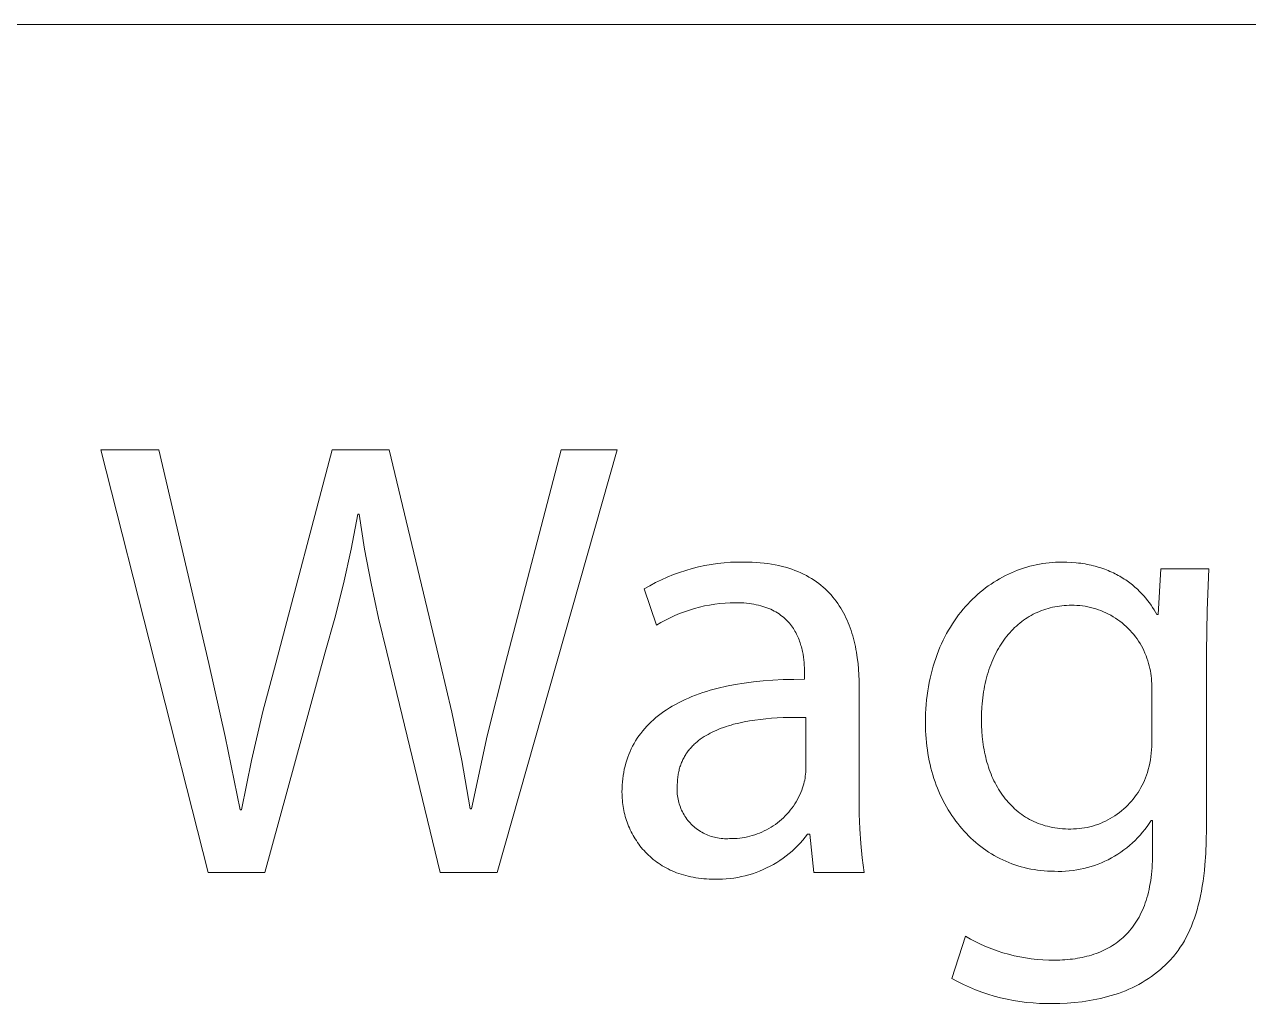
# Model space of a CAD drawing. Header units: millimetres. Extents: x -1656 to 3995, y -637 to 3312.
# Drawn here: x 3525.1 to 3635.5, y -251 to -162.7 of the extents above; entities that cross this region are included whole.
import ezdxf

# ---------------------------------------------------------------- set-up
doc = ezdxf.new("R2010")
doc.units = ezdxf.units.MM
doc.header["$MEASUREMENT"] = 0
doc.layers.add('Domyślny', color=7, linetype='Continuous', true_color=0x000000)

msp = doc.modelspace()

# ---------------------------------------------------------------- linework, layer by layer
at = {"layer": 'Domyślny', "color": 18, "lineweight": 15, "true_color": 0x000000}
for p, q in [((3496.48, -162.7), (3990, -162.7)), ((3541.62, -239.2), (3531.94, -201.08)), ((3531.94, -201.08), (3537.17, -201.08)), ((3537.17, -201.08), (3541.69, -220.35)), ((3547.73, -220.31), (3552.83, -201.08)), ((3552.83, -201.08), (3557.97, -201.08)), ((3557.97, -201.08), (3562.6, -220.42)), ((3578.52, -201.08), (3567.72, -239.2)), ((3568.45, -220.31), (3573.47, -201.08)), ((3573.47, -201.08), (3578.52, -201.08)), ((3555.15, -206.89), (3554.54, -210.03)), ((3555.26, -206.89), (3555.15, -206.89)), ((3555.75, -210.02), (3555.26, -206.89)), ((3554.54, -210.03), (3553.85, -213.15)), ((3556.33, -213.14), (3555.75, -210.02)), ((3584.16, -212.13), (3584.72, -211.95)), ((3584.72, -211.95), (3585.29, -211.78)), ((3585.29, -211.78), (3585.86, -211.64)), ((3585.86, -211.64), (3586.43, -211.51)), ((3586.43, -211.51), (3587.01, -211.41)), ((3587.01, -211.41), (3587.6, -211.33)), ((3587.6, -211.33), (3588.18, -211.26)), ((3588.18, -211.26), (3588.77, -211.22)), ((3588.77, -211.22), (3589.36, -211.2)), ((3589.36, -211.2), (3589.95, -211.2)), ((3589.95, -211.2), (3590.33, -211.2)), ((3590.33, -211.2), (3590.71, -211.21)), ((3590.71, -211.21), (3591.08, -211.23)), ((3591.08, -211.23), (3591.44, -211.26)), ((3591.44, -211.26), (3591.79, -211.3)), ((3591.79, -211.3), (3592.14, -211.34)), ((3592.14, -211.34), (3592.47, -211.39)), ((3592.47, -211.39), (3592.8, -211.45)), ((3592.8, -211.45), (3593.11, -211.52)), ((3593.11, -211.52), (3593.42, -211.59)), ((3593.42, -211.59), (3593.72, -211.67)), ((3593.72, -211.67), (3594.02, -211.76)), ((3594.02, -211.76), (3594.3, -211.85)), ((3594.3, -211.85), (3594.58, -211.95)), ((3594.58, -211.95), (3594.85, -212.06)), ((3614.38, -212.05), (3614.65, -211.94)), ((3614.65, -211.94), (3614.93, -211.84)), ((3614.93, -211.84), (3615.21, -211.75)), ((3615.21, -211.75), (3615.49, -211.66)), ((3615.49, -211.66), (3615.78, -211.58)), ((3615.78, -211.58), (3616.06, -211.51)), ((3616.06, -211.51), (3616.35, -211.45)), ((3616.35, -211.45), (3616.64, -211.39)), ((3616.64, -211.39), (3616.93, -211.34)), ((3616.93, -211.34), (3617.22, -211.3)), ((3617.22, -211.3), (3617.51, -211.26)), ((3617.51, -211.26), (3617.8, -211.24)), ((3617.8, -211.24), (3618.09, -211.22)), ((3618.09, -211.22), (3618.39, -211.21)), ((3618.39, -211.21), (3618.68, -211.2)), ((3618.68, -211.2), (3619.12, -211.21)), ((3619.12, -211.21), (3619.55, -211.23)), ((3619.55, -211.23), (3619.96, -211.26)), ((3619.96, -211.26), (3620.16, -211.29)), ((3620.16, -211.29), (3620.36, -211.31)), ((3620.36, -211.31), (3620.56, -211.34)), ((3620.56, -211.34), (3620.75, -211.37)), ((3620.75, -211.37), (3620.94, -211.41)), ((3620.94, -211.41), (3621.13, -211.45)), ((3621.13, -211.45), (3621.31, -211.49)), ((3621.31, -211.49), (3621.5, -211.53)), ((3621.5, -211.53), (3621.67, -211.58)), ((3621.67, -211.58), (3621.85, -211.63)), ((3621.85, -211.63), (3622.02, -211.68)), ((3622.02, -211.68), (3622.19, -211.73)), ((3622.19, -211.73), (3622.36, -211.79)), ((3622.36, -211.79), (3622.53, -211.85)), ((3622.53, -211.85), (3622.69, -211.91)), ((3622.69, -211.91), (3622.85, -211.97)), ((3622.85, -211.97), (3623, -212.04)), ((3623, -212.04), (3623.16, -212.11)), ((3627.34, -215.94), (3627.58, -211.82)), ((3627.58, -211.82), (3631.91, -211.82)), ((3631.91, -211.82), (3631.76, -215.58)), ((3553.85, -213.15), (3553.07, -216.25)), ((3556.99, -216.25), (3556.33, -213.14)), ((3581.48, -213.33), (3582, -213.05)), ((3582, -213.05), (3582.53, -212.79)), ((3582.53, -212.79), (3583.06, -212.55)), ((3583.06, -212.55), (3583.61, -212.33)), ((3583.61, -212.33), (3584.16, -212.13)), ((3594.85, -212.06), (3595.11, -212.17)), ((3595.11, -212.17), (3595.36, -212.29)), ((3595.36, -212.29), (3595.61, -212.42)), ((3595.61, -212.42), (3595.84, -212.55)), ((3595.84, -212.55), (3596.07, -212.69)), ((3596.07, -212.69), (3596.3, -212.83)), ((3596.3, -212.83), (3596.51, -212.98)), ((3596.51, -212.98), (3596.72, -213.13)), ((3596.72, -213.13), (3596.92, -213.29)), ((3612.27, -213.18), (3612.52, -213.01)), ((3612.52, -213.01), (3612.78, -212.85)), ((3612.78, -212.85), (3613.04, -212.7)), ((3613.04, -212.7), (3613.3, -212.56)), ((3613.3, -212.56), (3613.57, -212.42)), ((3613.57, -212.42), (3613.83, -212.29)), ((3613.83, -212.29), (3614.1, -212.17)), ((3614.1, -212.17), (3614.38, -212.05)), ((3623.16, -212.11), (3623.31, -212.18)), ((3623.31, -212.18), (3623.46, -212.25)), ((3623.46, -212.25), (3623.6, -212.32)), ((3623.6, -212.32), (3623.74, -212.4)), ((3623.74, -212.4), (3623.88, -212.48)), ((3623.88, -212.48), (3624.02, -212.56)), ((3624.02, -212.56), (3624.16, -212.64)), ((3624.16, -212.64), (3624.29, -212.73)), ((3624.29, -212.73), (3624.42, -212.81)), ((3624.42, -212.81), (3624.54, -212.9)), ((3624.54, -212.9), (3624.67, -212.99)), ((3624.67, -212.99), (3624.79, -213.08)), ((3624.79, -213.08), (3624.91, -213.17)), ((3580.97, -213.62), (3581.48, -213.33)), ((3582.08, -216.9), (3580.97, -213.62)), ((3596.92, -213.29), (3597.12, -213.46)), ((3597.12, -213.46), (3597.31, -213.62)), ((3597.31, -213.62), (3597.49, -213.8)), ((3597.49, -213.8), (3597.66, -213.98)), ((3597.66, -213.98), (3597.83, -214.16)), ((3597.83, -214.16), (3597.99, -214.35)), ((3610.83, -214.32), (3611.06, -214.11)), ((3611.06, -214.11), (3611.29, -213.91)), ((3611.29, -213.91), (3611.53, -213.72)), ((3611.53, -213.72), (3611.77, -213.53)), ((3611.77, -213.53), (3612.02, -213.35)), ((3612.02, -213.35), (3612.27, -213.18)), ((3624.91, -213.17), (3625.03, -213.26)), ((3625.03, -213.26), (3625.25, -213.45)), ((3625.25, -213.45), (3625.47, -213.65)), ((3625.47, -213.65), (3625.67, -213.84)), ((3625.67, -213.84), (3625.87, -214.05)), ((3625.87, -214.05), (3626.06, -214.25)), ((3626.06, -214.25), (3626.23, -214.46)), ((3585.96, -215.27), (3585.51, -215.39)), ((3586.42, -215.16), (3585.96, -215.27)), ((3586.88, -215.08), (3586.42, -215.16)), ((3587.34, -215), (3586.88, -215.08)), ((3587.81, -214.94), (3587.34, -215)), ((3588.27, -214.9), (3587.81, -214.94)), ((3588.74, -214.88), (3588.27, -214.9)), ((3589.21, -214.87), (3588.74, -214.88)), ((3589.47, -214.87), (3589.21, -214.87)), ((3589.72, -214.88), (3589.47, -214.87)), ((3589.97, -214.89), (3589.72, -214.88)), ((3590.21, -214.91), (3589.97, -214.89)), ((3590.44, -214.94), (3590.21, -214.91)), ((3590.66, -214.97), (3590.44, -214.94)), ((3590.88, -215), (3590.66, -214.97)), ((3591.09, -215.05), (3590.88, -215)), ((3591.29, -215.09), (3591.09, -215.05)), ((3591.49, -215.14), (3591.29, -215.09)), ((3591.68, -215.2), (3591.49, -215.14)), ((3591.87, -215.26), (3591.68, -215.2)), ((3592.05, -215.32), (3591.87, -215.26)), ((3592.22, -215.39), (3592.05, -215.32)), ((3597.99, -214.35), (3598.15, -214.54)), ((3598.15, -214.54), (3598.3, -214.74)), ((3598.3, -214.74), (3598.44, -214.94)), ((3598.44, -214.94), (3598.58, -215.14)), ((3598.58, -215.14), (3598.71, -215.35)), ((3598.71, -215.35), (3598.83, -215.56)), ((3609.74, -215.46), (3609.95, -215.22)), ((3609.95, -215.22), (3610.16, -214.99)), ((3610.16, -214.99), (3610.38, -214.76)), ((3610.38, -214.76), (3610.6, -214.54)), ((3610.6, -214.54), (3610.83, -214.32)), ((3617.61, -215.33), (3617.41, -215.38)), ((3617.82, -215.28), (3617.61, -215.33)), ((3618.02, -215.24), (3617.82, -215.28)), ((3618.23, -215.2), (3618.02, -215.24)), ((3618.44, -215.17), (3618.23, -215.2)), ((3618.66, -215.14), (3618.44, -215.17)), ((3618.87, -215.12), (3618.66, -215.14)), ((3619.09, -215.11), (3618.87, -215.12)), ((3619.31, -215.1), (3619.09, -215.11)), ((3619.53, -215.1), (3619.31, -215.1)), ((3619.78, -215.1), (3619.53, -215.1)), ((3620.02, -215.11), (3619.78, -215.1)), ((3620.27, -215.13), (3620.02, -215.11)), ((3620.51, -215.16), (3620.27, -215.13)), ((3620.76, -215.19), (3620.51, -215.16)), ((3621, -215.24), (3620.76, -215.19)), ((3621.24, -215.29), (3621, -215.24)), ((3621.48, -215.35), (3621.24, -215.29)), ((3621.72, -215.42), (3621.48, -215.35)), ((3626.23, -214.46), (3626.4, -214.67)), ((3626.4, -214.67), (3626.56, -214.88)), ((3626.56, -214.88), (3626.71, -215.09)), ((3626.71, -215.09), (3626.85, -215.3)), ((3626.85, -215.3), (3626.99, -215.52)), ((3553.07, -216.25), (3552.19, -219.33)), ((3557.74, -219.33), (3556.99, -216.25)), ((3582.9, -216.43), (3582.48, -216.66)), ((3583.31, -216.22), (3582.9, -216.43)), ((3583.74, -216.03), (3583.31, -216.22)), ((3584.17, -215.85), (3583.74, -216.03)), ((3584.61, -215.68), (3584.17, -215.85)), ((3585.06, -215.53), (3584.61, -215.68)), ((3585.51, -215.39), (3585.06, -215.53)), ((3592.39, -215.46), (3592.22, -215.39)), ((3592.55, -215.54), (3592.39, -215.46)), ((3592.71, -215.62), (3592.55, -215.54)), ((3592.86, -215.7), (3592.71, -215.62)), ((3593, -215.79), (3592.86, -215.7)), ((3593.14, -215.88), (3593, -215.79)), ((3593.27, -215.98), (3593.14, -215.88)), ((3593.4, -216.07), (3593.27, -215.98)), ((3593.53, -216.17), (3593.4, -216.07)), ((3593.65, -216.28), (3593.53, -216.17)), ((3593.76, -216.38), (3593.65, -216.28)), ((3593.87, -216.49), (3593.76, -216.38)), ((3598.83, -215.56), (3598.95, -215.78)), ((3598.95, -215.78), (3599.07, -215.99)), ((3599.07, -215.99), (3599.18, -216.22)), ((3599.18, -216.22), (3599.28, -216.44)), ((3599.28, -216.44), (3599.38, -216.67)), ((3608.96, -216.5), (3609.15, -216.23)), ((3609.15, -216.23), (3609.34, -215.97)), ((3609.34, -215.97), (3609.54, -215.71)), ((3609.54, -215.71), (3609.74, -215.46)), ((3615.2, -216.45), (3615.04, -216.57)), ((3615.37, -216.33), (3615.2, -216.45)), ((3615.54, -216.22), (3615.37, -216.33)), ((3615.72, -216.11), (3615.54, -216.22)), ((3615.89, -216.01), (3615.72, -216.11)), ((3616.07, -215.91), (3615.89, -216.01)), ((3616.26, -215.82), (3616.07, -215.91)), ((3616.44, -215.74), (3616.26, -215.82)), ((3616.63, -215.65), (3616.44, -215.74)), ((3616.82, -215.58), (3616.63, -215.65)), ((3617.02, -215.51), (3616.82, -215.58)), ((3617.21, -215.44), (3617.02, -215.51)), ((3617.41, -215.38), (3617.21, -215.44)), ((3621.95, -215.5), (3621.72, -215.42)), ((3622.18, -215.58), (3621.95, -215.5)), ((3622.41, -215.68), (3622.18, -215.58)), ((3622.64, -215.78), (3622.41, -215.68)), ((3622.86, -215.89), (3622.64, -215.78)), ((3623.07, -216), (3622.86, -215.89)), ((3623.29, -216.13), (3623.07, -216)), ((3623.5, -216.26), (3623.29, -216.13)), ((3623.7, -216.4), (3623.5, -216.26)), ((3623.9, -216.54), (3623.7, -216.4)), ((3626.99, -215.52), (3627.11, -215.73)), ((3627.11, -215.73), (3627.23, -215.94)), ((3627.23, -215.94), (3627.34, -215.94)), ((3631.76, -215.58), (3631.7, -219.33)), ((3582.48, -216.66), (3582.08, -216.9)), ((3593.97, -216.6), (3593.87, -216.49)), ((3594.07, -216.71), (3593.97, -216.6)), ((3594.17, -216.83), (3594.07, -216.71)), ((3594.26, -216.95), (3594.17, -216.83)), ((3594.35, -217.07), (3594.26, -216.95)), ((3594.43, -217.19), (3594.35, -217.07)), ((3594.51, -217.31), (3594.43, -217.19)), ((3594.58, -217.43), (3594.51, -217.31)), ((3594.65, -217.56), (3594.58, -217.43)), ((3594.72, -217.69), (3594.65, -217.56)), ((3599.38, -216.67), (3599.47, -216.9)), ((3599.47, -216.9), (3599.56, -217.13)), ((3599.56, -217.13), (3599.64, -217.37)), ((3599.64, -217.37), (3599.72, -217.61)), ((3608.26, -217.64), (3608.43, -217.34)), ((3608.43, -217.34), (3608.6, -217.06)), ((3608.6, -217.06), (3608.78, -216.77)), ((3608.78, -216.77), (3608.96, -216.5)), ((3613.96, -217.57), (3613.82, -217.73)), ((3614.11, -217.41), (3613.96, -217.57)), ((3614.25, -217.26), (3614.11, -217.41)), ((3614.4, -217.11), (3614.25, -217.26)), ((3614.56, -216.97), (3614.4, -217.11)), ((3614.71, -216.83), (3614.56, -216.97)), ((3614.87, -216.7), (3614.71, -216.83)), ((3615.04, -216.57), (3614.87, -216.7)), ((3624.09, -216.69), (3623.9, -216.54)), ((3624.28, -216.85), (3624.09, -216.69)), ((3624.47, -217.02), (3624.28, -216.85)), ((3624.64, -217.19), (3624.47, -217.02)), ((3624.82, -217.36), (3624.64, -217.19)), ((3624.98, -217.55), (3624.82, -217.36)), ((3625.14, -217.74), (3624.98, -217.55)), ((3594.78, -217.81), (3594.72, -217.69)), ((3594.84, -217.94), (3594.78, -217.81)), ((3594.9, -218.07), (3594.84, -217.94)), ((3594.95, -218.2), (3594.9, -218.07)), ((3595, -218.33), (3594.95, -218.2)), ((3595.04, -218.47), (3595, -218.33)), ((3595.09, -218.6), (3595.04, -218.47)), ((3595.12, -218.73), (3595.09, -218.6)), ((3599.72, -217.61), (3599.79, -217.85)), ((3599.79, -217.85), (3599.86, -218.09)), ((3599.86, -218.09), (3599.92, -218.33)), ((3599.92, -218.33), (3599.98, -218.58)), ((3599.98, -218.58), (3600.03, -218.83)), ((3607.66, -218.88), (3607.8, -218.56)), ((3607.8, -218.56), (3607.95, -218.25)), ((3607.95, -218.25), (3608.1, -217.94)), ((3608.1, -217.94), (3608.26, -217.64)), ((3613.17, -218.6), (3613.06, -218.79)), ((3613.3, -218.42), (3613.17, -218.6)), ((3613.42, -218.24), (3613.3, -218.42)), ((3613.55, -218.06), (3613.42, -218.24)), ((3613.69, -217.89), (3613.55, -218.06)), ((3613.82, -217.73), (3613.69, -217.89)), ((3625.29, -217.93), (3625.14, -217.74)), ((3625.44, -218.13), (3625.29, -217.93)), ((3625.58, -218.33), (3625.44, -218.13)), ((3625.71, -218.54), (3625.58, -218.33)), ((3625.83, -218.75), (3625.71, -218.54)), ((3552.19, -219.33), (3546.75, -239.2)), ((3562.56, -239.2), (3557.74, -219.33)), ((3595.16, -218.86), (3595.12, -218.73)), ((3595.2, -218.99), (3595.16, -218.86)), ((3595.23, -219.12), (3595.2, -218.99)), ((3595.26, -219.26), (3595.23, -219.12)), ((3595.31, -219.52), (3595.26, -219.26)), ((3595.35, -219.77), (3595.31, -219.52)), ((3595.38, -220.03), (3595.35, -219.77)), ((3600.03, -218.83), (3600.08, -219.08)), ((3600.08, -219.08), (3600.13, -219.33)), ((3600.13, -219.33), (3600.2, -219.84)), ((3607.28, -219.89), (3607.4, -219.55)), ((3607.4, -219.55), (3607.53, -219.21)), ((3607.53, -219.21), (3607.66, -218.88)), ((3612.62, -219.59), (3612.52, -219.8)), ((3612.72, -219.39), (3612.62, -219.59)), ((3612.83, -219.18), (3612.72, -219.39)), ((3612.94, -218.99), (3612.83, -219.18)), ((3613.06, -218.79), (3612.94, -218.99)), ((3625.95, -218.97), (3625.83, -218.75)), ((3626.06, -219.19), (3625.95, -218.97)), ((3626.16, -219.42), (3626.06, -219.19)), ((3626.26, -219.65), (3626.16, -219.42)), ((3626.34, -219.88), (3626.26, -219.65)), ((3631.7, -219.33), (3631.7, -235.23)), ((3541.69, -220.35), (3543.17, -226.93)), ((3546.57, -224.69), (3547.73, -220.31)), ((3562.6, -220.42), (3563.62, -224.74)), ((3566.82, -226.86), (3568.45, -220.31)), ((3595.4, -220.27), (3595.38, -220.03)), ((3595.42, -220.51), (3595.4, -220.27)), ((3595.43, -220.75), (3595.42, -220.51)), ((3595.44, -220.97), (3595.43, -220.75)), ((3600.2, -219.84), (3600.27, -220.35)), ((3600.27, -220.35), (3600.31, -220.86)), ((3600.31, -220.86), (3600.35, -221.38)), ((3606.96, -220.94), (3607.06, -220.58)), ((3607.06, -220.58), (3607.16, -220.23)), ((3607.16, -220.23), (3607.28, -219.89)), ((3612.16, -220.69), (3612.08, -220.92)), ((3612.24, -220.46), (3612.16, -220.69)), ((3612.33, -220.24), (3612.24, -220.46)), ((3612.42, -220.02), (3612.33, -220.24)), ((3612.52, -219.8), (3612.42, -220.02)), ((3626.42, -220.11), (3626.34, -219.88)), ((3626.49, -220.35), (3626.42, -220.11)), ((3626.55, -220.57), (3626.49, -220.35)), ((3626.61, -220.79), (3626.55, -220.57)), ((3626.65, -221.02), (3626.61, -220.79)), ((3590.84, -222.01), (3591.7, -221.92)), ((3591.7, -221.92), (3592.59, -221.85)), ((3592.59, -221.85), (3593.52, -221.8)), ((3593.52, -221.8), (3594.46, -221.78)), ((3594.46, -221.78), (3595.44, -221.77)), ((3595.44, -221.19), (3595.44, -220.97)), ((3595.44, -221.77), (3595.44, -221.19)), ((3600.35, -221.38), (3600.36, -221.89)), ((3600.36, -221.89), (3600.37, -222.41)), ((3606.7, -222.06), (3606.78, -221.68)), ((3606.78, -221.68), (3606.86, -221.31)), ((3606.86, -221.31), (3606.96, -220.94)), ((3611.8, -221.89), (3611.74, -222.14)), ((3611.86, -221.64), (3611.8, -221.89)), ((3611.93, -221.39), (3611.86, -221.64)), ((3612, -221.15), (3611.93, -221.39)), ((3612.08, -220.92), (3612, -221.15)), ((3626.69, -221.25), (3626.65, -221.02)), ((3626.72, -221.47), (3626.69, -221.25)), ((3626.75, -221.7), (3626.72, -221.47)), ((3626.76, -221.93), (3626.75, -221.7)), ((3626.78, -222.16), (3626.76, -221.93)), ((3585.92, -223.1), (3586.25, -222.98)), ((3586.25, -222.98), (3586.59, -222.87)), ((3586.59, -222.87), (3586.94, -222.77)), ((3586.94, -222.77), (3587.3, -222.67)), ((3587.3, -222.67), (3587.66, -222.58)), ((3587.66, -222.58), (3588.41, -222.4)), ((3588.41, -222.4), (3589.19, -222.25)), ((3589.19, -222.25), (3590, -222.12)), ((3590, -222.12), (3590.84, -222.01)), ((3600.37, -222.41), (3600.37, -232.63)), ((3606.51, -223.23), (3606.57, -222.83)), ((3606.57, -222.83), (3606.63, -222.44)), ((3606.63, -222.44), (3606.7, -222.06)), ((3611.59, -222.91), (3611.55, -223.18)), ((3611.64, -222.65), (3611.59, -222.91)), ((3611.69, -222.39), (3611.64, -222.65)), ((3611.74, -222.14), (3611.69, -222.39)), ((3626.77, -222.62), (3626.78, -222.39)), ((3626.77, -227.55), (3626.77, -222.62)), ((3626.78, -222.39), (3626.78, -222.16)), ((3583.25, -224.36), (3583.51, -224.2)), ((3583.51, -224.2), (3583.79, -224.04)), ((3583.79, -224.04), (3584.07, -223.89)), ((3584.07, -223.89), (3584.36, -223.75)), ((3584.36, -223.75), (3584.66, -223.61)), ((3584.66, -223.61), (3584.96, -223.47)), ((3584.96, -223.47), (3585.27, -223.34)), ((3585.27, -223.34), (3585.59, -223.22)), ((3585.59, -223.22), (3585.92, -223.1)), ((3606.4, -224.45), (3606.43, -224.04)), ((3606.43, -224.04), (3606.46, -223.63)), ((3606.46, -223.63), (3606.51, -223.23)), ((3611.46, -224), (3611.44, -224.29)), ((3611.49, -223.73), (3611.46, -224)), ((3611.52, -223.45), (3611.49, -223.73)), ((3611.55, -223.18), (3611.52, -223.45)), ((3545.53, -229.1), (3546.57, -224.69)), ((3563.62, -224.74), (3564.51, -229.09)), ((3581.82, -225.42), (3582.03, -225.23)), ((3582.03, -225.23), (3582.26, -225.04)), ((3582.26, -225.04), (3582.5, -224.86)), ((3582.5, -224.86), (3582.74, -224.69)), ((3582.74, -224.69), (3582.99, -224.52)), ((3582.99, -224.52), (3583.25, -224.36)), ((3592.47, -225.29), (3591.96, -225.33)), ((3592.98, -225.25), (3592.47, -225.29)), ((3593.5, -225.23), (3592.98, -225.25)), ((3594.53, -225.21), (3593.5, -225.23)), ((3595.55, -225.22), (3594.53, -225.21)), ((3595.55, -229.98), (3595.55, -225.22)), ((3606.36, -225.3), (3606.37, -224.87)), ((3606.36, -225.73), (3606.36, -225.3)), ((3606.37, -224.87), (3606.4, -224.45)), ((3611.41, -224.86), (3611.4, -225.45)), ((3611.44, -224.29), (3611.41, -224.86)), ((3580.84, -226.43), (3581.02, -226.22)), ((3581.02, -226.22), (3581.21, -226.01)), ((3581.21, -226.01), (3581.4, -225.81)), ((3581.4, -225.81), (3581.6, -225.61)), ((3581.6, -225.61), (3581.82, -225.42)), ((3587.52, -226.35), (3587.32, -226.44)), ((3587.72, -226.27), (3587.52, -226.35)), ((3587.93, -226.19), (3587.72, -226.27)), ((3588.15, -226.11), (3587.93, -226.19)), ((3588.37, -226.03), (3588.15, -226.11)), ((3588.59, -225.96), (3588.37, -226.03)), ((3588.81, -225.9), (3588.59, -225.96)), ((3589.04, -225.83), (3588.81, -225.9)), ((3589.5, -225.72), (3589.04, -225.83)), ((3589.98, -225.62), (3589.5, -225.72)), ((3590.46, -225.53), (3589.98, -225.62)), ((3590.96, -225.45), (3590.46, -225.53)), ((3591.46, -225.39), (3590.96, -225.45)), ((3591.96, -225.33), (3591.46, -225.39)), ((3606.36, -226.08), (3606.36, -225.73)), ((3606.37, -226.43), (3606.36, -226.08)), ((3611.4, -225.45), (3611.41, -225.95)), ((3611.41, -225.95), (3611.43, -226.44)), ((3543.17, -226.93), (3544.51, -233.54)), ((3565.4, -233.46), (3566.82, -226.86)), ((3580.06, -227.56), (3580.2, -227.33)), ((3580.2, -227.33), (3580.35, -227.1)), ((3580.35, -227.1), (3580.5, -226.87)), ((3580.5, -226.87), (3580.67, -226.65)), ((3580.67, -226.65), (3580.84, -226.43)), ((3585.63, -227.51), (3585.56, -227.58)), ((3585.71, -227.44), (3585.63, -227.51)), ((3585.79, -227.38), (3585.71, -227.44)), ((3585.87, -227.31), (3585.79, -227.38)), ((3586.03, -227.19), (3585.87, -227.31)), ((3586.2, -227.07), (3586.03, -227.19)), ((3586.37, -226.95), (3586.2, -227.07)), ((3586.55, -226.84), (3586.37, -226.95)), ((3586.74, -226.74), (3586.55, -226.84)), ((3586.93, -226.63), (3586.74, -226.74)), ((3587.12, -226.54), (3586.93, -226.63)), ((3587.32, -226.44), (3587.12, -226.54)), ((3606.39, -226.78), (3606.37, -226.43)), ((3606.41, -227.13), (3606.39, -226.78)), ((3606.44, -227.47), (3606.41, -227.13)), ((3606.48, -227.81), (3606.44, -227.47)), ((3611.43, -226.44), (3611.47, -226.93)), ((3611.47, -226.93), (3611.53, -227.41)), ((3611.53, -227.41), (3611.56, -227.65)), ((3579.49, -228.81), (3579.59, -228.55)), ((3579.59, -228.55), (3579.7, -228.3)), ((3579.7, -228.3), (3579.81, -228.05)), ((3579.81, -228.05), (3579.93, -227.8)), ((3579.93, -227.8), (3580.06, -227.56)), ((3584.72, -228.57), (3584.67, -228.65)), ((3584.77, -228.48), (3584.72, -228.57)), ((3584.83, -228.4), (3584.77, -228.48)), ((3584.89, -228.32), (3584.83, -228.4)), ((3584.95, -228.24), (3584.89, -228.32)), ((3585.01, -228.16), (3584.95, -228.24)), ((3585.07, -228.08), (3585.01, -228.16)), ((3585.14, -228.01), (3585.07, -228.08)), ((3585.2, -227.93), (3585.14, -228.01)), ((3585.27, -227.86), (3585.2, -227.93)), ((3585.34, -227.79), (3585.27, -227.86)), ((3585.41, -227.71), (3585.34, -227.79)), ((3585.48, -227.64), (3585.41, -227.71)), ((3585.56, -227.58), (3585.48, -227.64)), ((3606.53, -228.15), (3606.48, -227.81)), ((3606.58, -228.48), (3606.53, -228.15)), ((3606.64, -228.81), (3606.58, -228.48)), ((3611.56, -227.65), (3611.6, -227.89)), ((3611.6, -227.89), (3611.64, -228.12)), ((3611.64, -228.12), (3611.68, -228.35)), ((3611.68, -228.35), (3611.73, -228.58)), ((3611.73, -228.58), (3611.79, -228.81)), ((3626.7, -228.74), (3626.73, -228.44)), ((3626.73, -228.44), (3626.76, -228.15)), ((3626.76, -228.15), (3626.77, -227.85)), ((3626.77, -227.85), (3626.77, -227.55)), ((3544.63, -233.54), (3545.53, -229.1)), ((3564.51, -229.09), (3565.27, -233.46)), ((3579.18, -229.89), (3579.25, -229.62)), ((3579.25, -229.62), (3579.32, -229.34)), ((3579.32, -229.34), (3579.4, -229.08)), ((3579.4, -229.08), (3579.49, -228.81)), ((3584.2, -229.68), (3584.17, -229.78)), ((3584.24, -229.58), (3584.2, -229.68)), ((3584.27, -229.48), (3584.24, -229.58)), ((3584.31, -229.38), (3584.27, -229.48)), ((3584.35, -229.29), (3584.31, -229.38)), ((3584.39, -229.19), (3584.35, -229.29)), ((3584.43, -229.1), (3584.39, -229.19)), ((3584.47, -229.01), (3584.43, -229.1)), ((3584.52, -228.92), (3584.47, -229.01)), ((3584.57, -228.83), (3584.52, -228.92)), ((3584.62, -228.74), (3584.57, -228.83)), ((3584.67, -228.65), (3584.62, -228.74)), ((3606.7, -229.14), (3606.64, -228.81)), ((3606.77, -229.46), (3606.7, -229.14)), ((3606.85, -229.78), (3606.77, -229.46)), ((3611.79, -228.81), (3611.84, -229.03)), ((3611.84, -229.03), (3611.9, -229.26)), ((3611.9, -229.26), (3611.97, -229.47)), ((3611.97, -229.47), (3612.04, -229.69)), ((3612.04, -229.69), (3612.11, -229.9)), ((3626.46, -229.9), (3626.54, -229.62)), ((3626.54, -229.62), (3626.6, -229.33)), ((3626.6, -229.33), (3626.66, -229.03)), ((3626.66, -229.03), (3626.7, -228.74)), ((3579.01, -231.04), (3579.04, -230.75)), ((3579.04, -230.75), (3579.08, -230.46)), ((3579.08, -230.46), (3579.13, -230.17)), ((3579.13, -230.17), (3579.18, -229.89)), ((3583.99, -230.77), (3583.98, -230.89)), ((3584, -230.65), (3583.99, -230.77)), ((3584.02, -230.54), (3584, -230.65)), ((3584.03, -230.43), (3584.02, -230.54)), ((3584.05, -230.32), (3584.03, -230.43)), ((3584.07, -230.21), (3584.05, -230.32)), ((3584.09, -230.1), (3584.07, -230.21)), ((3584.12, -229.99), (3584.09, -230.1)), ((3584.14, -229.89), (3584.12, -229.99)), ((3584.17, -229.78), (3584.14, -229.89)), ((3595.46, -230.87), (3595.49, -230.69)), ((3595.49, -230.69), (3595.51, -230.51)), ((3595.51, -230.51), (3595.53, -230.33)), ((3595.53, -230.33), (3595.55, -230.16)), ((3595.55, -230.16), (3595.55, -229.98)), ((3606.93, -230.09), (3606.85, -229.78)), ((3607.02, -230.4), (3606.93, -230.09)), ((3607.12, -230.71), (3607.02, -230.4)), ((3607.22, -231.02), (3607.12, -230.71)), ((3612.11, -229.9), (3612.19, -230.11)), ((3612.19, -230.11), (3612.27, -230.32)), ((3612.27, -230.32), (3612.35, -230.53)), ((3612.35, -230.53), (3612.44, -230.73)), ((3612.44, -230.73), (3612.53, -230.93)), ((3626.12, -230.89), (3626.21, -230.66)), ((3626.21, -230.66), (3626.3, -230.42)), ((3626.3, -230.42), (3626.38, -230.19)), ((3626.38, -230.19), (3626.46, -229.9)), ((3578.97, -231.95), (3578.98, -231.64)), ((3578.98, -231.64), (3578.99, -231.34)), ((3578.99, -231.34), (3579.01, -231.04)), ((3583.96, -231.37), (3583.95, -231.52)), ((3583.95, -231.52), (3583.95, -231.67)), ((3583.95, -231.67), (3583.95, -231.83)), ((3583.95, -231.83), (3583.95, -231.98)), ((3583.97, -231.12), (3583.96, -231.25)), ((3583.96, -231.25), (3583.96, -231.37)), ((3583.98, -230.89), (3583.97, -231)), ((3583.97, -231), (3583.97, -231.12)), ((3595.1, -231.99), (3595.19, -231.78)), ((3595.19, -231.78), (3595.27, -231.56)), ((3595.27, -231.56), (3595.33, -231.39)), ((3595.33, -231.39), (3595.38, -231.21)), ((3595.38, -231.21), (3595.42, -231.04)), ((3595.42, -231.04), (3595.46, -230.87)), ((3607.33, -231.32), (3607.22, -231.02)), ((3607.45, -231.61), (3607.33, -231.32)), ((3607.57, -231.9), (3607.45, -231.61)), ((3607.69, -232.19), (3607.57, -231.9)), ((3612.53, -230.93), (3612.63, -231.12)), ((3612.63, -231.12), (3612.73, -231.31)), ((3612.73, -231.31), (3612.84, -231.5)), ((3612.84, -231.5), (3612.94, -231.68)), ((3612.94, -231.68), (3613.06, -231.87)), ((3613.06, -231.87), (3613.17, -232.04)), ((3625.53, -231.98), (3625.67, -231.77)), ((3625.67, -231.77), (3625.79, -231.55)), ((3625.79, -231.55), (3625.91, -231.33)), ((3625.91, -231.33), (3626.02, -231.11)), ((3626.02, -231.11), (3626.12, -230.89)), ((3578.98, -232.14), (3578.97, -231.95)), ((3578.98, -232.32), (3578.98, -232.14)), ((3578.99, -232.51), (3578.98, -232.32)), ((3579.01, -232.69), (3578.99, -232.51)), ((3579.03, -232.88), (3579.01, -232.69)), ((3579.05, -233.06), (3579.03, -232.88)), ((3583.95, -231.98), (3583.96, -232.13)), ((3583.96, -232.13), (3583.98, -232.28)), ((3583.98, -232.28), (3584, -232.43)), ((3584, -232.43), (3584.03, -232.58)), ((3584.03, -232.58), (3584.06, -232.73)), ((3584.06, -232.73), (3584.1, -232.88)), ((3584.1, -232.88), (3584.14, -233.02)), ((3584.14, -233.02), (3584.18, -233.17)), ((3594.43, -233.21), (3594.56, -233.02)), ((3594.56, -233.02), (3594.68, -232.82)), ((3594.68, -232.82), (3594.8, -232.62)), ((3594.8, -232.62), (3594.91, -232.41)), ((3594.91, -232.41), (3595.01, -232.2)), ((3595.01, -232.2), (3595.1, -231.99)), ((3600.37, -232.63), (3600.37, -233.95)), ((3607.83, -232.47), (3607.69, -232.19)), ((3607.96, -232.75), (3607.83, -232.47)), ((3608.11, -233.02), (3607.96, -232.75)), ((3608.26, -233.29), (3608.11, -233.02)), ((3613.17, -232.04), (3613.29, -232.22)), ((3613.29, -232.22), (3613.42, -232.39)), ((3613.42, -232.39), (3613.55, -232.55)), ((3613.55, -232.55), (3613.68, -232.71)), ((3613.68, -232.71), (3613.81, -232.87)), ((3613.81, -232.87), (3613.95, -233.02)), ((3613.95, -233.02), (3614.1, -233.17)), ((3624.6, -233.13), (3624.77, -232.96)), ((3624.77, -232.96), (3624.94, -232.77)), ((3624.94, -232.77), (3625.1, -232.58)), ((3625.1, -232.58), (3625.25, -232.38)), ((3625.25, -232.38), (3625.39, -232.18)), ((3625.39, -232.18), (3625.53, -231.98)), ((3544.51, -233.54), (3544.63, -233.54)), ((3565.27, -233.46), (3565.4, -233.46)), ((3579.08, -233.24), (3579.05, -233.06)), ((3579.11, -233.42), (3579.08, -233.24)), ((3579.14, -233.61), (3579.11, -233.42)), ((3579.18, -233.79), (3579.14, -233.61)), ((3579.23, -233.97), (3579.18, -233.79)), ((3579.27, -234.15), (3579.23, -233.97)), ((3584.18, -233.17), (3584.24, -233.31)), ((3584.24, -233.31), (3584.29, -233.45)), ((3584.29, -233.45), (3584.35, -233.59)), ((3584.35, -233.59), (3584.42, -233.73)), ((3584.42, -233.73), (3584.49, -233.86)), ((3584.49, -233.86), (3584.57, -234)), ((3584.57, -234), (3584.65, -234.13)), ((3584.65, -234.13), (3584.73, -234.25)), ((3593.53, -234.27), (3593.69, -234.1)), ((3593.69, -234.1), (3593.85, -233.94)), ((3593.85, -233.94), (3594.01, -233.76)), ((3594.01, -233.76), (3594.15, -233.58)), ((3594.15, -233.58), (3594.3, -233.4)), ((3594.3, -233.4), (3594.43, -233.21)), ((3600.37, -233.95), (3600.42, -235.26)), ((3608.41, -233.55), (3608.26, -233.29)), ((3608.57, -233.81), (3608.41, -233.55)), ((3608.74, -234.06), (3608.57, -233.81)), ((3608.91, -234.31), (3608.74, -234.06)), ((3614.1, -233.17), (3614.25, -233.32)), ((3614.25, -233.32), (3614.4, -233.46)), ((3614.4, -233.46), (3614.55, -233.59)), ((3614.55, -233.59), (3614.71, -233.72)), ((3614.71, -233.72), (3614.88, -233.85)), ((3614.88, -233.85), (3615.04, -233.97)), ((3615.04, -233.97), (3615.21, -234.09)), ((3615.21, -234.09), (3615.39, -234.2)), ((3623.24, -234.21), (3623.45, -234.08)), ((3623.45, -234.08), (3623.66, -233.94)), ((3623.66, -233.94), (3623.86, -233.79)), ((3623.86, -233.79), (3624.05, -233.64)), ((3624.05, -233.64), (3624.24, -233.47)), ((3624.24, -233.47), (3624.42, -233.31)), ((3624.42, -233.31), (3624.6, -233.13)), ((3579.32, -234.32), (3579.27, -234.15)), ((3579.38, -234.5), (3579.32, -234.32)), ((3579.44, -234.67), (3579.38, -234.5)), ((3579.5, -234.85), (3579.44, -234.67)), ((3579.57, -235.02), (3579.5, -234.85)), ((3579.65, -235.19), (3579.57, -235.02)), ((3579.72, -235.36), (3579.65, -235.19)), ((3584.73, -234.25), (3584.82, -234.38)), ((3584.82, -234.38), (3584.91, -234.5)), ((3584.91, -234.5), (3585.01, -234.61)), ((3585.01, -234.61), (3585.11, -234.73)), ((3585.11, -234.73), (3585.22, -234.84)), ((3585.22, -234.84), (3585.32, -234.95)), ((3585.32, -234.95), (3585.44, -235.05)), ((3585.44, -235.05), (3585.55, -235.15)), ((3585.55, -235.15), (3585.67, -235.24)), ((3585.67, -235.24), (3585.79, -235.33)), ((3592.02, -235.35), (3592.22, -235.24)), ((3592.22, -235.24), (3592.42, -235.12)), ((3592.42, -235.12), (3592.62, -234.99)), ((3592.62, -234.99), (3592.81, -234.86)), ((3592.81, -234.86), (3593, -234.72)), ((3593, -234.72), (3593.18, -234.58)), ((3593.18, -234.58), (3593.35, -234.43)), ((3593.35, -234.43), (3593.53, -234.27)), ((3609.08, -234.56), (3608.91, -234.31)), ((3609.26, -234.79), (3609.08, -234.56)), ((3609.45, -235.03), (3609.26, -234.79)), ((3609.64, -235.25), (3609.45, -235.03)), ((3615.39, -234.2), (3615.57, -234.31)), ((3615.57, -234.31), (3615.75, -234.41)), ((3615.75, -234.41), (3615.94, -234.51)), ((3615.94, -234.51), (3616.13, -234.6)), ((3616.13, -234.6), (3616.33, -234.69)), ((3616.33, -234.69), (3616.53, -234.77)), ((3616.53, -234.77), (3616.73, -234.84)), ((3616.73, -234.84), (3616.94, -234.91)), ((3616.94, -234.91), (3617.15, -234.98)), ((3617.15, -234.98), (3617.36, -235.03)), ((3617.36, -235.03), (3617.58, -235.09)), ((3617.58, -235.09), (3617.8, -235.13)), ((3617.8, -235.13), (3618.03, -235.17)), ((3618.03, -235.17), (3618.26, -235.21)), ((3618.26, -235.21), (3618.49, -235.24)), ((3618.49, -235.24), (3618.73, -235.26)), ((3620.21, -235.25), (3620.46, -235.21)), ((3620.46, -235.21), (3620.71, -235.18)), ((3620.71, -235.18), (3620.95, -235.13)), ((3620.95, -235.13), (3621.19, -235.07)), ((3621.19, -235.07), (3621.43, -235.01)), ((3621.43, -235.01), (3621.67, -234.94)), ((3621.67, -234.94), (3621.9, -234.86)), ((3621.9, -234.86), (3622.13, -234.77)), ((3622.13, -234.77), (3622.36, -234.67)), ((3622.36, -234.67), (3622.59, -234.57)), ((3622.59, -234.57), (3622.81, -234.46)), ((3622.81, -234.46), (3623.03, -234.34)), ((3623.03, -234.34), (3623.24, -234.21)), ((3626.35, -235.05), (3626.15, -235.32)), ((3626.54, -234.78), (3626.35, -235.05)), ((3626.72, -234.5), (3626.54, -234.78)), ((3626.85, -234.5), (3626.72, -234.5)), ((3626.85, -237.55), (3626.85, -234.5)), ((3631.7, -235.23), (3631.69, -236.38)), ((3579.8, -235.53), (3579.72, -235.36)), ((3579.89, -235.69), (3579.8, -235.53)), ((3579.98, -235.86), (3579.89, -235.69)), ((3580.07, -236.02), (3579.98, -235.86)), ((3580.17, -236.18), (3580.07, -236.02)), ((3580.27, -236.33), (3580.17, -236.18)), ((3580.37, -236.49), (3580.27, -236.33)), ((3585.79, -235.33), (3585.92, -235.42)), ((3585.92, -235.42), (3586.05, -235.5)), ((3586.05, -235.5), (3586.18, -235.58)), ((3586.18, -235.58), (3586.31, -235.65)), ((3586.31, -235.65), (3586.45, -235.72)), ((3586.45, -235.72), (3586.59, -235.78)), ((3586.59, -235.78), (3586.73, -235.84)), ((3586.73, -235.84), (3586.87, -235.9)), ((3586.87, -235.9), (3587.01, -235.95)), ((3587.01, -235.95), (3587.16, -235.99)), ((3587.16, -235.99), (3587.31, -236.03)), ((3587.31, -236.03), (3587.45, -236.06)), ((3587.45, -236.06), (3587.6, -236.09)), ((3587.6, -236.09), (3587.75, -236.12)), ((3587.75, -236.12), (3587.91, -236.13)), ((3587.91, -236.13), (3588.06, -236.15)), ((3588.06, -236.15), (3588.21, -236.16)), ((3588.21, -236.16), (3588.36, -236.16)), ((3588.36, -236.16), (3588.51, -236.16)), ((3588.51, -236.16), (3588.67, -236.15)), ((3588.67, -236.15), (3588.9, -236.15)), ((3588.9, -236.15), (3589.13, -236.14)), ((3589.13, -236.14), (3589.36, -236.13)), ((3589.36, -236.13), (3589.59, -236.11)), ((3589.59, -236.11), (3589.82, -236.08)), ((3589.82, -236.08), (3590.05, -236.04)), ((3590.05, -236.04), (3590.28, -235.99)), ((3590.28, -235.99), (3590.51, -235.94)), ((3590.51, -235.94), (3590.73, -235.88)), ((3590.73, -235.88), (3590.95, -235.81)), ((3590.95, -235.81), (3591.17, -235.73)), ((3591.17, -235.73), (3591.39, -235.65)), ((3591.39, -235.65), (3591.6, -235.56)), ((3591.6, -235.56), (3591.81, -235.46)), ((3591.81, -235.46), (3592.02, -235.35)), ((3595.29, -236.29), (3595.06, -236.55)), ((3595.51, -236.03), (3595.29, -236.29)), ((3595.72, -235.75), (3595.51, -236.03)), ((3595.91, -235.75), (3595.72, -235.75)), ((3596.29, -239.2), (3595.91, -235.75)), ((3600.42, -235.26), (3600.51, -236.58)), ((3609.84, -235.47), (3609.64, -235.25)), ((3610.04, -235.69), (3609.84, -235.47)), ((3610.24, -235.9), (3610.04, -235.69)), ((3610.45, -236.1), (3610.24, -235.9)), ((3610.67, -236.3), (3610.45, -236.1)), ((3610.89, -236.5), (3610.67, -236.3)), ((3618.73, -235.26), (3618.98, -235.28)), ((3618.98, -235.28), (3619.22, -235.29)), ((3619.22, -235.29), (3619.47, -235.29)), ((3619.47, -235.29), (3619.72, -235.28)), ((3619.72, -235.28), (3619.97, -235.27)), ((3619.97, -235.27), (3620.21, -235.25)), ((3625.26, -236.31), (3625.02, -236.54)), ((3625.49, -236.07), (3625.26, -236.31)), ((3625.72, -235.83), (3625.49, -236.07)), ((3625.94, -235.58), (3625.72, -235.83)), ((3626.15, -235.32), (3625.94, -235.58)), ((3580.48, -236.64), (3580.37, -236.49)), ((3580.59, -236.79), (3580.48, -236.64)), ((3580.71, -236.94), (3580.59, -236.79)), ((3580.83, -237.09), (3580.71, -236.94)), ((3580.96, -237.23), (3580.83, -237.09)), ((3581.09, -237.37), (3580.96, -237.23)), ((3581.22, -237.5), (3581.09, -237.37)), ((3594.32, -237.27), (3594.05, -237.49)), ((3594.57, -237.04), (3594.32, -237.27)), ((3594.82, -236.8), (3594.57, -237.04)), ((3595.06, -236.55), (3594.82, -236.8)), ((3600.51, -236.58), (3600.64, -237.89)), ((3611.11, -236.68), (3610.89, -236.5)), ((3611.34, -236.86), (3611.11, -236.68)), ((3611.58, -237.04), (3611.34, -236.86)), ((3611.81, -237.2), (3611.58, -237.04)), ((3612.05, -237.36), (3611.81, -237.2)), ((3612.3, -237.52), (3612.05, -237.36)), ((3623.98, -237.37), (3623.7, -237.55)), ((3624.25, -237.17), (3623.98, -237.37)), ((3624.51, -236.97), (3624.25, -237.17)), ((3624.77, -236.76), (3624.51, -236.97)), ((3625.02, -236.54), (3624.77, -236.76)), ((3631.69, -236.38), (3631.64, -237.48)), ((3581.36, -237.64), (3581.22, -237.5)), ((3581.5, -237.77), (3581.36, -237.64)), ((3581.64, -237.89), (3581.5, -237.77)), ((3581.79, -238.02), (3581.64, -237.89)), ((3581.95, -238.14), (3581.79, -238.02)), ((3582.11, -238.26), (3581.95, -238.14)), ((3582.27, -238.37), (3582.11, -238.26)), ((3582.43, -238.48), (3582.27, -238.37)), ((3582.6, -238.59), (3582.43, -238.48)), ((3592.63, -238.47), (3592.33, -238.64)), ((3592.93, -238.29), (3592.63, -238.47)), ((3593.22, -238.11), (3592.93, -238.29)), ((3593.51, -237.91), (3593.22, -238.11)), ((3593.78, -237.71), (3593.51, -237.91)), ((3594.05, -237.49), (3593.78, -237.71)), ((3600.64, -237.89), (3600.82, -239.2)), ((3612.55, -237.67), (3612.3, -237.52)), ((3612.81, -237.81), (3612.55, -237.67)), ((3613.06, -237.94), (3612.81, -237.81)), ((3613.33, -238.07), (3613.06, -237.94)), ((3613.59, -238.19), (3613.33, -238.07)), ((3613.86, -238.3), (3613.59, -238.19)), ((3614.14, -238.41), (3613.86, -238.3)), ((3614.41, -238.51), (3614.14, -238.41)), ((3614.69, -238.6), (3614.41, -238.51)), ((3621.92, -238.45), (3621.61, -238.57)), ((3622.23, -238.33), (3621.92, -238.45)), ((3622.53, -238.19), (3622.23, -238.33)), ((3622.83, -238.05), (3622.53, -238.19)), ((3623.13, -237.89), (3622.83, -238.05)), ((3623.42, -237.73), (3623.13, -237.89)), ((3623.7, -237.55), (3623.42, -237.73)), ((3626.81, -238.79), (3626.82, -238.49)), ((3626.82, -238.49), (3626.84, -238.18)), ((3626.84, -238.18), (3626.85, -237.55)), ((3631.57, -238.52), (3631.52, -239.02)), ((3631.64, -237.48), (3631.57, -238.52)), ((3546.75, -239.2), (3541.62, -239.2)), ((3567.72, -239.2), (3562.56, -239.2)), ((3582.78, -238.69), (3582.6, -238.59)), ((3582.95, -238.79), (3582.78, -238.69)), ((3583.14, -238.88), (3582.95, -238.79)), ((3583.32, -238.98), (3583.14, -238.88)), ((3583.51, -239.06), (3583.32, -238.98)), ((3583.71, -239.14), (3583.51, -239.06)), ((3583.9, -239.22), (3583.71, -239.14)), ((3584.11, -239.3), (3583.9, -239.22)), ((3584.31, -239.37), (3584.11, -239.3)), ((3584.52, -239.43), (3584.31, -239.37)), ((3584.73, -239.49), (3584.52, -239.43)), ((3584.95, -239.55), (3584.73, -239.49)), ((3585.17, -239.6), (3584.95, -239.55)), ((3585.4, -239.64), (3585.17, -239.6)), ((3585.63, -239.68), (3585.4, -239.64)), ((3589.41, -239.65), (3589.07, -239.71)), ((3589.75, -239.58), (3589.41, -239.65)), ((3590.08, -239.5), (3589.75, -239.58)), ((3590.42, -239.41), (3590.08, -239.5)), ((3590.75, -239.31), (3590.42, -239.41)), ((3591.07, -239.2), (3590.75, -239.31)), ((3591.39, -239.07), (3591.07, -239.2)), ((3591.71, -238.94), (3591.39, -239.07)), ((3592.02, -238.79), (3591.71, -238.94)), ((3592.33, -238.64), (3592.02, -238.79)), ((3600.82, -239.2), (3596.29, -239.2)), ((3614.98, -238.68), (3614.69, -238.6)), ((3615.27, -238.76), (3614.98, -238.68)), ((3615.56, -238.83), (3615.27, -238.76)), ((3615.85, -238.89), (3615.56, -238.83)), ((3616.15, -238.94), (3615.85, -238.89)), ((3616.45, -238.99), (3616.15, -238.94)), ((3616.76, -239.02), (3616.45, -238.99)), ((3617.06, -239.05), (3616.76, -239.02)), ((3617.37, -239.07), (3617.06, -239.05)), ((3617.69, -239.09), (3617.37, -239.07)), ((3618, -239.09), (3617.69, -239.09)), ((3618.34, -239.1), (3618, -239.09)), ((3618.67, -239.1), (3618.34, -239.1)), ((3619, -239.08), (3618.67, -239.1)), ((3619.33, -239.06), (3619, -239.08)), ((3619.67, -239.02), (3619.33, -239.06)), ((3620, -238.97), (3619.67, -239.02)), ((3620.32, -238.91), (3620, -238.97)), ((3620.65, -238.84), (3620.32, -238.91)), ((3620.97, -238.76), (3620.65, -238.84)), ((3621.29, -238.67), (3620.97, -238.76)), ((3621.61, -238.57), (3621.29, -238.67)), ((3626.72, -239.66), (3626.75, -239.38)), ((3626.75, -239.38), (3626.78, -239.09)), ((3626.78, -239.09), (3626.81, -238.79)), ((3631.47, -239.5), (3631.4, -239.98)), ((3631.52, -239.02), (3631.47, -239.5)), ((3585.86, -239.72), (3585.63, -239.68)), ((3586.1, -239.75), (3585.86, -239.72)), ((3586.34, -239.77), (3586.1, -239.75)), ((3586.59, -239.79), (3586.34, -239.77)), ((3586.84, -239.81), (3586.59, -239.79)), ((3587.09, -239.82), (3586.84, -239.81)), ((3587.35, -239.82), (3587.09, -239.82)), ((3587.69, -239.82), (3587.35, -239.82)), ((3588.04, -239.81), (3587.69, -239.82)), ((3588.38, -239.79), (3588.04, -239.81)), ((3588.73, -239.75), (3588.38, -239.79)), ((3589.07, -239.71), (3588.73, -239.75)), ((3626.47, -240.99), (3626.53, -240.74)), ((3626.53, -240.74), (3626.58, -240.48)), ((3626.58, -240.48), (3626.63, -240.21)), ((3626.63, -240.21), (3626.68, -239.94)), ((3626.68, -239.94), (3626.72, -239.66)), ((3631.33, -240.44), (3631.25, -240.89)), ((3631.4, -239.98), (3631.33, -240.44)), ((3626.18, -241.95), (3626.26, -241.72)), ((3626.26, -241.72), (3626.34, -241.48)), ((3626.34, -241.48), (3626.41, -241.24)), ((3626.41, -241.24), (3626.47, -240.99)), ((3631.07, -241.75), (3630.97, -242.16)), ((3631.17, -241.32), (3631.07, -241.75)), ((3631.25, -240.89), (3631.17, -241.32)), ((3625.72, -243.03), (3625.82, -242.82)), ((3625.82, -242.82), (3625.92, -242.61)), ((3625.92, -242.61), (3626.01, -242.4)), ((3626.01, -242.4), (3626.1, -242.18)), ((3626.1, -242.18), (3626.18, -241.95)), ((3630.74, -242.95), (3630.62, -243.32)), ((3630.86, -242.56), (3630.74, -242.95)), ((3630.97, -242.16), (3630.86, -242.56)), ((3625.03, -244.14), (3625.15, -243.97)), ((3625.15, -243.97), (3625.28, -243.79)), ((3625.28, -243.79), (3625.39, -243.61)), ((3625.39, -243.61), (3625.51, -243.42)), ((3625.51, -243.42), (3625.62, -243.23)), ((3625.62, -243.23), (3625.72, -243.03)), ((3630.35, -244.04), (3630.2, -244.39)), ((3630.49, -243.69), (3630.35, -244.04)), ((3630.62, -243.32), (3630.49, -243.69)), ((3608.73, -248.76), (3609.97, -244.96)), ((3609.97, -244.96), (3610.43, -245.22)), ((3624.04, -245.19), (3624.19, -245.06)), ((3624.19, -245.06), (3624.34, -244.92)), ((3624.34, -244.92), (3624.48, -244.77)), ((3624.48, -244.77), (3624.63, -244.62)), ((3624.63, -244.62), (3624.76, -244.46)), ((3624.76, -244.46), (3624.9, -244.3)), ((3624.9, -244.3), (3625.03, -244.14)), ((3629.88, -245.04), (3629.71, -245.36)), ((3630.04, -244.72), (3629.88, -245.04)), ((3630.2, -244.39), (3630.04, -244.72)), ((3610.43, -245.22), (3610.89, -245.46)), ((3610.89, -245.46), (3611.37, -245.69)), ((3611.37, -245.69), (3611.85, -245.9)), ((3611.85, -245.9), (3612.34, -246.1)), ((3612.34, -246.1), (3612.83, -246.28)), ((3612.83, -246.28), (3613.33, -246.44)), ((3622.13, -246.36), (3622.32, -246.28)), ((3622.32, -246.28), (3622.5, -246.19)), ((3622.5, -246.19), (3622.69, -246.1)), ((3622.69, -246.1), (3622.87, -246)), ((3622.87, -246), (3623.04, -245.9)), ((3623.04, -245.9), (3623.22, -245.8)), ((3623.22, -245.8), (3623.39, -245.69)), ((3623.39, -245.69), (3623.56, -245.57)), ((3623.56, -245.57), (3623.72, -245.45)), ((3623.72, -245.45), (3623.88, -245.32)), ((3623.88, -245.32), (3624.04, -245.19)), ((3629.15, -246.23), (3629.05, -246.37)), ((3629.24, -246.09), (3629.15, -246.23)), ((3629.34, -245.95), (3629.24, -246.09)), ((3629.53, -245.66), (3629.34, -245.95)), ((3629.71, -245.36), (3629.53, -245.66)), ((3613.33, -246.44), (3613.84, -246.58)), ((3613.84, -246.58), (3614.35, -246.71)), ((3614.35, -246.71), (3614.87, -246.82)), ((3614.87, -246.82), (3615.38, -246.91)), ((3615.38, -246.91), (3615.9, -246.99)), ((3615.9, -246.99), (3616.43, -247.04)), ((3616.43, -247.04), (3616.95, -247.08)), ((3616.95, -247.08), (3617.48, -247.1)), ((3617.48, -247.1), (3618, -247.11)), ((3618, -247.11), (3618.48, -247.1)), ((3618.48, -247.1), (3618.71, -247.09)), ((3618.71, -247.09), (3618.94, -247.07)), ((3618.94, -247.07), (3619.17, -247.06)), ((3619.17, -247.06), (3619.4, -247.03)), ((3619.4, -247.03), (3619.63, -247.01)), ((3619.63, -247.01), (3619.85, -246.98)), ((3619.85, -246.98), (3620.07, -246.94)), ((3620.07, -246.94), (3620.29, -246.91)), ((3620.29, -246.91), (3620.5, -246.86)), ((3620.5, -246.86), (3620.71, -246.82)), ((3620.71, -246.82), (3620.92, -246.76)), ((3620.92, -246.76), (3621.13, -246.71)), ((3621.13, -246.71), (3621.34, -246.65)), ((3621.34, -246.65), (3621.54, -246.58)), ((3621.54, -246.58), (3621.74, -246.51)), ((3621.74, -246.51), (3621.93, -246.44)), ((3621.93, -246.44), (3622.13, -246.36)), ((3628.17, -247.38), (3628.05, -247.5)), ((3628.29, -247.26), (3628.17, -247.38)), ((3628.4, -247.14), (3628.29, -247.26)), ((3628.51, -247.02), (3628.4, -247.14)), ((3628.62, -246.9), (3628.51, -247.02)), ((3628.73, -246.77), (3628.62, -246.9)), ((3628.84, -246.64), (3628.73, -246.77)), ((3628.94, -246.5), (3628.84, -246.64)), ((3629.05, -246.37), (3628.94, -246.5)), ((3627.03, -248.39), (3626.75, -248.59)), ((3627.29, -248.18), (3627.03, -248.39)), ((3627.55, -247.96), (3627.29, -248.18)), ((3627.81, -247.73), (3627.55, -247.96)), ((3627.93, -247.61), (3627.81, -247.73)), ((3628.05, -247.5), (3627.93, -247.61)), ((3609.25, -249.04), (3608.73, -248.76)), ((3609.78, -249.31), (3609.25, -249.04)), ((3610.32, -249.55), (3609.78, -249.31)), ((3610.87, -249.78), (3610.32, -249.55)), ((3625.01, -249.6), (3624.7, -249.74)), ((3625.31, -249.45), (3625.01, -249.6)), ((3625.61, -249.3), (3625.31, -249.45)), ((3625.9, -249.13), (3625.61, -249.3)), ((3626.19, -248.96), (3625.9, -249.13)), ((3626.48, -248.78), (3626.19, -248.96)), ((3626.75, -248.59), (3626.48, -248.78)), ((3611.43, -249.99), (3610.87, -249.78)), ((3611.99, -250.18), (3611.43, -249.99)), ((3612.56, -250.35), (3611.99, -250.18)), ((3613.13, -250.5), (3612.56, -250.35)), ((3613.71, -250.64), (3613.13, -250.5)), ((3614.29, -250.75), (3613.71, -250.64)), ((3621.48, -250.7), (3621.14, -250.76)), ((3621.81, -250.64), (3621.48, -250.7)), ((3622.14, -250.57), (3621.81, -250.64)), ((3622.47, -250.49), (3622.14, -250.57)), ((3622.79, -250.4), (3622.47, -250.49)), ((3623.12, -250.31), (3622.79, -250.4)), ((3623.44, -250.21), (3623.12, -250.31)), ((3623.76, -250.11), (3623.44, -250.21)), ((3624.08, -249.99), (3623.76, -250.11)), ((3624.39, -249.87), (3624.08, -249.99)), ((3624.7, -249.74), (3624.39, -249.87)), ((3614.88, -250.84), (3614.29, -250.75)), ((3615.46, -250.92), (3614.88, -250.84)), ((3616.06, -250.97), (3615.46, -250.92)), ((3616.65, -251.01), (3616.06, -250.97)), ((3617.24, -251.02), (3616.65, -251.01)), ((3617.83, -251.02), (3617.24, -251.02)), ((3618.49, -251.01), (3617.83, -251.02)), ((3619.15, -250.98), (3618.49, -251.01)), ((3619.81, -250.93), (3619.15, -250.98)), ((3620.48, -250.86), (3619.81, -250.93)), ((3620.81, -250.81), (3620.48, -250.86)), ((3621.14, -250.76), (3620.81, -250.81))]:
    msp.add_line(p, q, dxfattribs=at)

doc.saveas('drawing.dxf')
